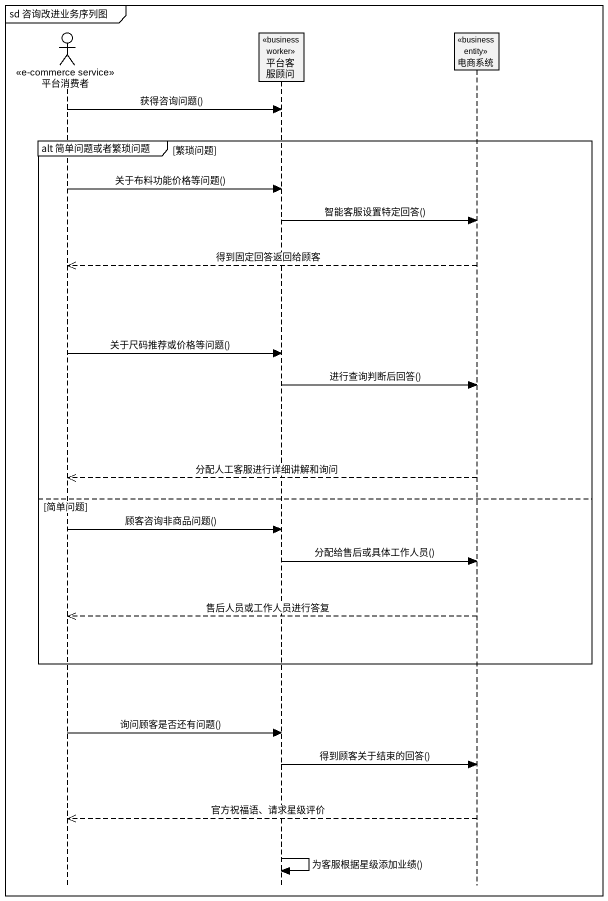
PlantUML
@startuml
mainframe sd 咨询改进业务序列图
hide footbox
actor 平台消费者 <<e-commerce service>>
participant 平台客服顾问 <<business worker>>
participant 电商系统 <<business entity>>

平台消费者 -> 平台客服顾问 : 获得咨询问题()
group alt 简单问题或者繁琐问题 [繁琐问题]
  平台消费者 -> 平台客服顾问 : 关于布料功能价格等问题()
  平台客服顾问 -> 电商系统 : 智能客服设置特定回答()
  电商系统 -->> 平台消费者 : 得到固定回答返回给顾客
  平台消费者 -> 平台客服顾问 : 关于尺码推荐或价格等问题()
  平台客服顾问 -> 电商系统 : 进行查询判断后回答()
  电商系统 -->> 平台消费者 : 分配人工客服进行详细讲解和询问
else 简单问题
  平台消费者 -> 平台客服顾问 : 顾客咨询非商品问题()
  平台客服顾问 -> 电商系统 : 分配给售后或具体工作人员()
  电商系统 -->> 平台消费者 : 售后人员或工作人员进行答复
end
平台消费者 -> 平台客服顾问 : 询问顾客是否还有问题()
平台客服顾问 -> 电商系统 : 得到顾客关于结束的回答()
电商系统 -->> 平台消费者 : 官方祝福语、请求星级评价
平台客服顾问 -> 平台客服顾问 : 为客服根据星级添加业绩()
@enduml
